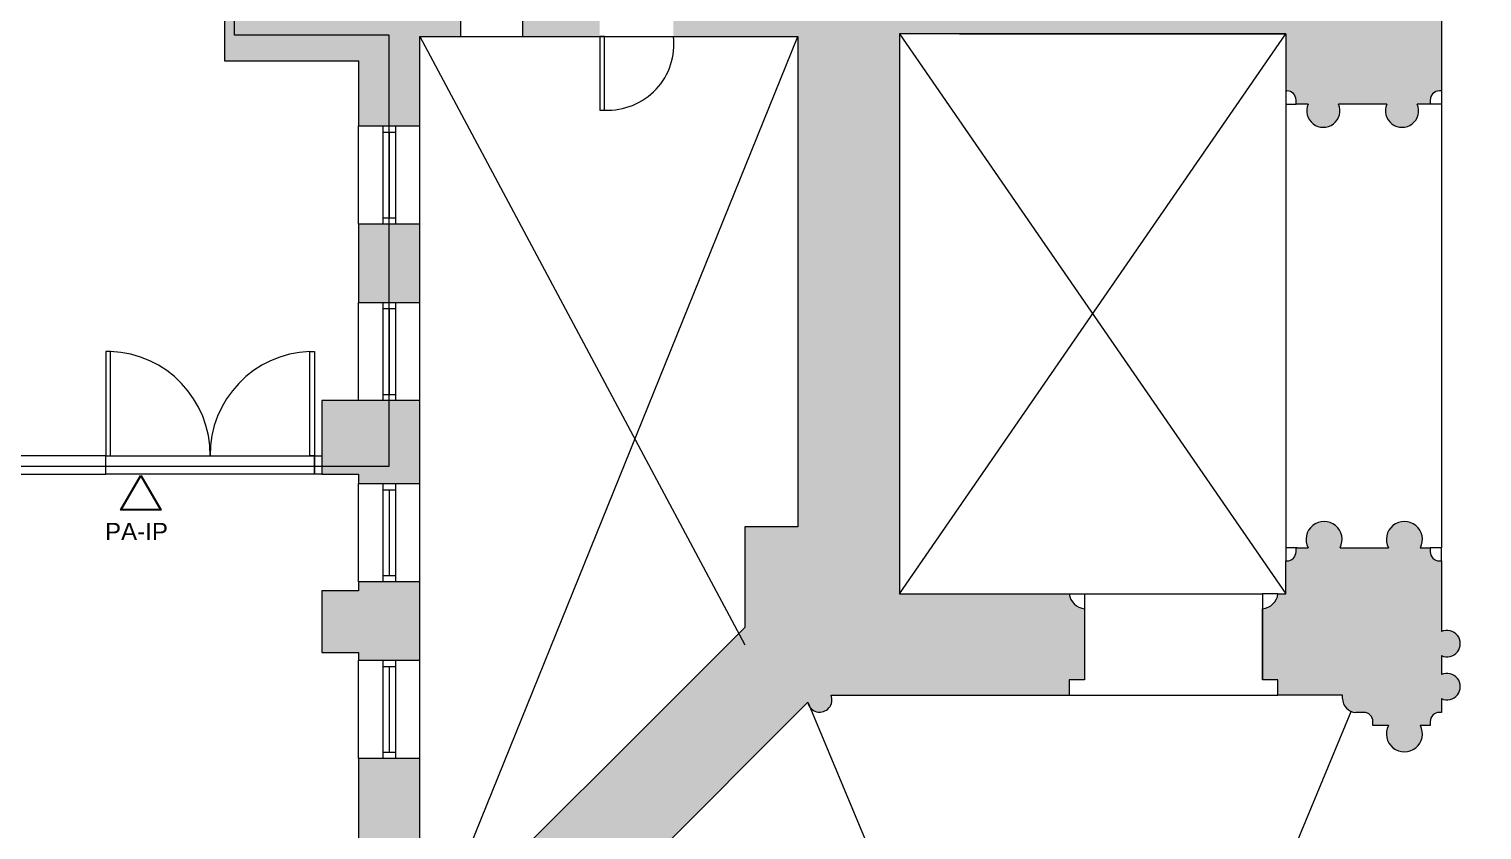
# Model space of a CAD drawing. Header units: inches. Extents: x 891 to 14187, y -1169 to 3232.
# Drawn here: x 8638.4 to 9111.7, y 2232.6 to 2493.5 of the extents above; entities that cross this region are included whole.
import ezdxf

# ---------------------------------------------------------------- set-up
doc = ezdxf.new("R2010")
doc.units = ezdxf.units.IN
doc.header["$MEASUREMENT"] = 0
for name, pattern in [('IMPORT-IMPORT-CENTER2', [1.125, 0.75, -0.125, 0.125, -0.125]), ('IMPORT-IMPORT-HIDDEN2', [0.1875, 0.125, -0.0625]), ('IMPORT-IMPORT-PHANTOM2', [1.25, 0.625, -0.125, 0.125, -0.125, 0.125, -0.125])]:
    doc.linetypes.add(name, pattern=pattern)
for name, color, linetype, lineweight in [('A-DOOR', 7, 'Continuous', 9), ('A-DOOR-EXG', 7, 'Continuous', 9), ('A-DOOR-HEAD', 7, 'IMPORT-IMPORT-HIDDEN2', 9), ('A-Grid', 7, 'IMPORT-IMPORT-CENTER2', 9), ('A-Hatch', 7, 'Continuous', 9), ('DATA', 250, 'Continuous', 30), ('EX-EXT-CORE', 7, 'Continuous', 9), ('EX-Windows', 7, 'Continuous', 9), ('G-ANNO-TEXT', 7, 'Continuous', 9), ('MUC-LOW_WALL', 7, 'Continuous', 9), ('WALL TYPE', 7, 'IMPORT-IMPORT-PHANTOM2', 9)]:
    doc.layers.add(name, color=color, linetype=linetype, lineweight=lineweight)
doc.styles.add('Arial_2', font='arial.ttf', dxfattribs={"height": 4.5})

msp = doc.modelspace()

# ---------------------------------------------------------------- hatches: boundary and pattern name
at = {"layer": 'A-Hatch'}
h = msp.add_hatch(color=9, dxfattribs=at)
h.paths.add_polyline_path([(8891.45, 1806.88), (8899.42, 1828.8), (8962.29, 1828.8), (8962.58, 1830.02), (8963.14, 1831.14), (8963.93, 1832.12), (8964.92, 1832.89), (8966.06, 1833.42), (8967.29, 1833.68), (8967.29, 1856.81), (8962.29, 1856.81), (8962.29, 1861.81), (8899.69, 1861.81), (8899.95, 1862.75), (8899.98, 1863.72), (8899.77, 1864.67), (8899.34, 1865.54), (8898.71, 1866.28), (8897.92, 1866.85), (8897.02, 1867.21), (8896.05, 1867.34), (8895.09, 1867.24), (8894.17, 1866.9), (8893.37, 1866.36), (8892.72, 1865.64), (8892.26, 1864.78), (8776.59, 1980.45), (8777.45, 1980.91), (8778.17, 1981.56), (8778.71, 1982.36), (8779.05, 1983.28), (8779.15, 1984.24), (8779.02, 1985.2), (8778.66, 1986.11), (8778.09, 1986.9), (8777.35, 1987.52), (8776.48, 1987.96), (8775.53, 1988.16), (8774.56, 1988.14), (8773.62, 1987.88), (8773.62, 2151.28), (8774.56, 2151.02), (8775.53, 2150.99), (8776.48, 2151.2), (8777.35, 2151.63), (8778.09, 2152.26), (8778.66, 2153.05), (8779.02, 2153.95), (8779.15, 2154.92), (8779.05, 2155.88), (8778.71, 2156.8), (8778.17, 2157.6), (8777.45, 2158.25), (8776.59, 2158.71), (8892.08, 2274.2), (8892.41, 2273.23), (8892.98, 2272.38), (8893.74, 2271.71), (8894.66, 2271.24), (8895.65, 2271.03), (8896.67, 2271.07), (8897.65, 2271.37), (8898.52, 2271.91), (8899.22, 2272.65), (8899.71, 2273.55), (8899.96, 2274.54), (8899.96, 2275.56), (8899.69, 2276.54), (8977.29, 2276.54), (8977.29, 2281.54), (8982.29, 2281.54), (8982.29, 2304.68), (8981.06, 2304.94), (8979.92, 2305.47), (8978.93, 2306.24), (8978.14, 2307.21), (8977.58, 2308.33), (8977.29, 2309.55), (8921.98, 2309.55), (8921.98, 2491.95), (9047.86, 2491.95), (9047.86, 2473.39), (9048.17, 2473.39), (9048.95, 2473.28), (9049.67, 2472.99), (9050.3, 2472.51), (9050.77, 2471.89), (9051.07, 2471.16), (9051.17, 2470.39), (9051.17, 2469.12), (9055.09, 2469.12), (9054.71, 2467.83), (9054.65, 2466.5), (9054.93, 2465.19), (9055.52, 2463.98), (9056.38, 2462.96), (9057.47, 2462.18), (9058.72, 2461.7), (9060.05, 2461.53), (9061.38, 2461.7), (9062.62, 2462.18), (9063.71, 2462.96), (9064.58, 2463.98), (9065.16, 2465.19), (9065.44, 2466.5), (9065.38, 2467.83), (9065, 2469.12), (9080.75, 2469.12), (9080.37, 2467.83), (9080.31, 2466.5), (9080.59, 2465.19), (9081.18, 2463.98), (9082.04, 2462.96), (9083.13, 2462.18), (9084.38, 2461.7), (9085.71, 2461.53), (9087.03, 2461.7), (9088.28, 2462.18), (9089.37, 2462.96), (9090.24, 2463.98), (9090.82, 2465.19), (9091.1, 2466.5), (9091.04, 2467.83), (9090.66, 2469.12), (9094.9, 2469.12), (9094.9, 2470.39), (9095, 2471.16), (9095.3, 2471.89), (9095.78, 2472.51), (9096.4, 2472.99), (9097.12, 2473.28), (9097.9, 2473.39), (9098.54, 2473.39), (9098.54, 2509.74), (9099.66, 2509.41), (9100.82, 2509.36), (9101.96, 2509.62), (9103, 2510.16), (9103.86, 2510.94), (9104.5, 2511.91), (9104.88, 2513.02), (9104.96, 2514.18), (9104.74, 2515.33), (9104.24, 2516.38), (9103.49, 2517.28), (9102.54, 2517.95), (9111.73, 2527.15), (9108.26, 2530.62), (9111.67, 2534.02), (9095.31, 2550.38), (9094.26, 2549.7), (9093.08, 2549.27), (9091.84, 2549.11), (9090.59, 2549.24), (9089.4, 2549.64), (9088.33, 2550.29), (9081.6, 2543.57), (9039.99, 2543.57), (9039.99, 2648.18), (9090.68, 2648.18), (9090.68, 2652.18), (9094.68, 2652.18), (9094.68, 2663.18), (9090.68, 2663.18), (9090.68, 2667.18), (9039.99, 2667.18), (9039.99, 2679.7), (9020.37, 2679.7), (9020.37, 2526.04), (8923.56, 2526.04), (8923.56, 2544.13), (8860.48, 2544.13), (8860.48, 2507.14), (8848.34, 2507.14), (8848.34, 2491.14), (8888.84, 2491.14), (8888.84, 2331.38), (8871.55, 2331.38), (8871.55, 2298.56), (8765.75, 2192.76), (8765.75, 2255.92), (8745.75, 2255.92), (8745.75, 2218.33), (8715.34, 2218.33), (8715.34, 2193.83), (8740.83, 2193.83), (8740.83, 1937.93), (8716.83, 1937.93), (8716.83, 1894.93), (8740.83, 1894.93), (8740.83, 1892.88), (8756.83, 1892.88), (8756.83, 1955.93), (8868.77, 1843.99), (8859.5, 1818.51)])
h.paths.add_polyline_path([(8824.34, 2491.14), (8824.34, 2507.14), (8799.11, 2507.14), (8799.11, 2491.14)])
for points in [[(8745.75, 2462), (8765.75, 2462), (8765.75, 2491.14), (8779.11, 2491.14), (8779.11, 2507.14), (8702.02, 2507.14), (8702.02, 2483.14), (8745.75, 2483.14)], [(9086.46, 2258.07), (9087.94, 2258.26), (9089.34, 2258.82), (9090.54, 2259.72), (9091.47, 2260.89), (9092.08, 2262.26), (9092.32, 2263.74), (9092.18, 2265.23), (9091.66, 2266.64), (9094.9, 2266.64), (9094.9, 2267.91), (9095, 2268.69), (9095.3, 2269.41), (9095.78, 2270.04), (9096.4, 2270.51), (9097.12, 2270.81), (9097.9, 2270.91), (9098.54, 2270.91), (9098.54, 2275.43), (9099.57, 2275.09), (9100.64, 2275.02), (9101.71, 2275.23), (9102.68, 2275.69), (9103.52, 2276.38), (9104.15, 2277.25), (9104.55, 2278.26), (9104.69, 2279.33), (9104.55, 2280.4), (9104.15, 2281.41), (9103.52, 2282.28), (9102.68, 2282.97), (9101.71, 2283.43), (9100.64, 2283.63), (9099.57, 2283.57), (9098.54, 2283.23), (9098.54, 2289.43), (9099.57, 2289.09), (9100.64, 2289.02), (9101.71, 2289.23), (9102.68, 2289.69), (9103.52, 2290.38), (9104.15, 2291.25), (9104.55, 2292.26), (9104.69, 2293.33), (9104.55, 2294.4), (9104.15, 2295.41), (9103.52, 2296.28), (9102.68, 2296.97), (9101.71, 2297.43), (9100.64, 2297.63), (9099.57, 2297.57), (9098.54, 2297.23), (9098.54, 2320.27), (9097.9, 2320.27), (9097.12, 2320.37), (9096.4, 2320.67), (9095.78, 2321.15), (9095.3, 2321.77), (9095, 2322.5), (9094.9, 2323.27), (9094.9, 2324.54), (9091.66, 2324.54), (9092.18, 2325.95), (9092.32, 2327.45), (9092.08, 2328.93), (9091.47, 2330.3), (9090.54, 2331.47), (9089.34, 2332.37), (9087.94, 2332.93), (9086.46, 2333.12), (9084.97, 2332.93), (9083.58, 2332.37), (9082.38, 2331.47), (9081.44, 2330.3), (9080.83, 2328.93), (9080.59, 2327.45), (9080.73, 2325.95), (9081.25, 2324.54), (9065.5, 2324.54), (9066.02, 2325.95), (9066.16, 2327.45), (9065.92, 2328.93), (9065.31, 2330.3), (9064.38, 2331.47), (9063.18, 2332.37), (9061.78, 2332.93), (9060.3, 2333.12), (9058.81, 2332.93), (9057.42, 2332.37), (9056.22, 2331.47), (9055.28, 2330.3), (9054.67, 2328.93), (9054.43, 2327.45), (9054.57, 2325.95), (9055.09, 2324.54), (9051.17, 2324.54), (9051.17, 2323.27), (9051.07, 2322.5), (9050.77, 2321.77), (9050.3, 2321.15), (9049.67, 2320.67), (9048.95, 2320.37), (9047.86, 2320.27), (9047.86, 2309.55), (9045.29, 2309.55), (9045, 2308.33), (9044.44, 2307.21), (9043.65, 2306.24), (9042.66, 2305.47), (9041.52, 2304.94), (9040.29, 2304.68), (9040.29, 2281.54), (9045.29, 2281.54), (9045.29, 2276.54), (9066.31, 2276.54), (9066.31, 2275.46), (9066.43, 2274.42), (9066.78, 2273.44), (9067.35, 2272.56), (9068.11, 2271.83), (9069.01, 2271.3), (9070.01, 2270.99), (9071.06, 2270.91), (9073.28, 2270.91), (9074.02, 2270.81), (9074.74, 2270.51), (9075.36, 2270.04), (9075.84, 2269.41), (9076.14, 2268.69), (9076.24, 2267.91), (9076.24, 2266.64), (9081.25, 2266.64), (9080.73, 2265.23), (9080.59, 2263.74), (9080.83, 2262.26), (9081.44, 2260.89), (9082.38, 2259.72), (9083.58, 2258.82), (9084.97, 2258.26)]]:
    msp.add_hatch(color=9, dxfattribs=at).paths.add_polyline_path(points)
h = msp.add_hatch(color=9, dxfattribs=at)
h.paths.add_polyline_path([(8765.75, 2287.92), (8765.75, 2313.48), (8745.75, 2313.48), (8745.75, 2310.48), (8733.75, 2310.48), (8733.75, 2290.48), (8745.75, 2290.48), (8745.75, 2287.92)])
h.paths.add_polyline_path([(8745.75, 2345.48), (8765.75, 2345.48), (8765.75, 2372.48), (8733.75, 2372.48), (8733.75, 2348.48), (8745.75, 2348.48)])
h.paths.add_polyline_path([(8765.75, 2404.48), (8765.75, 2430), (8745.75, 2430), (8745.75, 2404.48)])

# ---------------------------------------------------------------- linework, layer by layer
at = {"layer": 'A-DOOR', "color": 8}
for p, q in [((8663.4, 2388.48), (8663.4, 2354.48)), ((8664.88, 2388.48), (8663.4, 2388.48)), ((8664.88, 2354.48), (8664.88, 2388.48)), ((8729.91, 2354.48), (8729.91, 2388.48)), ((8729.91, 2388.48), (8731.4, 2388.48)), ((8731.4, 2388.48), (8731.4, 2354.48)), ((8663.4, 2354.48), (8664.88, 2354.48)), ((8731.4, 2354.48), (8729.91, 2354.48))]:
    msp.add_line(p, q, dxfattribs=at)
for centre, start, end in [((8663.77, 2354.87), 359.3414, 88.1), ((8731.03, 2354.87), 91.9, 180.6586)]:
    msp.add_arc(centre, 33.63, start, end, dxfattribs=at)
at = {"layer": 'A-DOOR-EXG', "color": 8}
for p, q in [((8824.34, 2491.14), (8824.34, 2467.14)), ((8825.91, 2491.14), (8824.34, 2491.14)), ((8825.91, 2467.14), (8825.91, 2491.14)), ((8824.34, 2467.14), (8825.91, 2467.14))]:
    msp.add_line(p, q, dxfattribs=at)
msp.add_arc((8826.93, 2488.67), 21.56, 267.2887, 6.5717, dxfattribs=at)
at = {"layer": 'A-DOOR-HEAD', "color": 8, "linetype": 'Continuous'}
for p, q in [((8663.4, 2354.48), (8731.4, 2354.48)), ((8663.4, 2348.48), (8663.4, 2354.48)), ((8731.4, 2354.48), (8731.4, 2348.48)), ((8731.4, 2348.48), (8663.4, 2348.48))]:
    msp.add_line(p, q, dxfattribs=at)
at = {"layer": 'A-Grid', "color": 8, "linetype": 'Continuous'}
for p, q in [((8765.75, 2187.1), (8888.84, 2491.14)), ((8765.75, 2491.14), (8871.55, 2292.9)), ((8921.98, 2309.55), (9047.86, 2491.95)), ((8921.98, 2491.95), (9047.86, 2309.55)), ((8892.08, 2274.2), (9063.81, 1863.89)), ((8899.69, 1861.81), (9069.12, 2271.26))]:
    msp.add_line(p, q, dxfattribs=at)
at = {"layer": 'DATA', "color": 1}
msp.add_lwpolyline([(8674.83, 2348.15), (8681.34, 2336.88), (8668.32, 2336.88)], close=True, dxfattribs=at)
at = {"layer": 'EX-EXT-CORE', "color": 8}
for p, q in [((9047.86, 2469.12), (9047.86, 2324.54)), ((9080.75, 2469.12), (9065, 2469.12)), ((9098.54, 2469.12), (9098.54, 2324.54)), ((9065.5, 2324.54), (9081.25, 2324.54)), ((8982.29, 2309.55), (9040.29, 2309.55)), ((9098.54, 2289.43), (9098.54, 2283.23)), ((8776.59, 2158.71), (8892.08, 2274.2)), ((9073.24, 2270.91), (9070.67, 2270.91))]:
    msp.add_line(p, q, dxfattribs=at)
at = {"layer": 'EX-EXT-CORE', "color": 8, "flags": 128}
for points in [[(8548.52, 2376.29), (8548.52, 2370.29), (8602.17, 2370.29), (8623.98, 2348.48), (8663.4, 2348.48), (8663.4, 2354.48), (8626.46, 2354.48), (8604.65, 2376.29), (8548.52, 2376.29), (8548.52, 2366.06), (8542.52, 2366.06), (8542.52, 2395.79), (8538.52, 2395.79), (8538.52, 2760.66), (8534.75, 2760.66), (8534.75, 2775.16), (8565.76, 2775.16), (8581.52, 2775.16), (8581.52, 2760.66), (8563.52, 2760.66), (8563.52, 2715.95), (8538.52, 2715.95)], [(9039.99, 2679.7), (9039.99, 2667.18), (9090.68, 2667.18), (9039.99, 2667.18), (9039.99, 2679.7), (9020.37, 2679.7), (9020.37, 2526.04), (8923.56, 2526.04), (8923.56, 2544.13), (8860.48, 2544.13), (8860.48, 2507.14), (8702.02, 2507.14), (8702.02, 2483.14), (8745.75, 2483.14), (8745.75, 2462), (8765.75, 2462), (8765.75, 2491.14), (8779.11, 2491.14), (8779.11, 2507.14), (8752.02, 2507.14)], [(9098.54, 2509.74), (9098.54, 2473.39), (9097.9, 2473.39)], [(8804.69, 2507.14), (8799.11, 2507.14), (8799.11, 2491.14), (8888.84, 2491.14), (8888.84, 2331.38), (8871.55, 2331.38), (8871.55, 2298.56), (8765.75, 2192.76), (8765.75, 2255.92), (8745.75, 2255.92), (8745.75, 2218.33), (8684.18, 2218.33), (8684.18, 2197.29), (8690.18, 2197.29), (8690.18, 2212.33), (8715.34, 2212.33)], [(8941.48, 2491.95), (9047.86, 2491.95), (8921.98, 2491.95), (8921.98, 2309.55), (8977.29, 2309.55)], [(9047.86, 2491.95), (9047.86, 2473.39), (9048.17, 2473.39)], [(9055.09, 2469.12), (9051.17, 2469.12), (9051.17, 2470.39)], [(9094.9, 2470.39), (9094.9, 2469.12), (9090.66, 2469.12)], [(8733.75, 2348.48), (8745.75, 2348.48), (8745.75, 2345.48), (8765.75, 2345.48), (8765.75, 2372.48), (8733.75, 2372.48), (8733.75, 2348.48), (8731.4, 2348.48), (8731.4, 2354.48), (8733.75, 2354.48)], [(9051.17, 2323.27), (9051.17, 2324.54), (9055.09, 2324.54)], [(9091.66, 2324.54), (9094.9, 2324.54), (9094.9, 2323.27)], [(9045.29, 2309.55), (9047.86, 2309.55), (9047.86, 2320.27), (9048.17, 2320.27)], [(9097.9, 2320.27), (9098.54, 2320.27), (9098.54, 2297.23)], [(8982.29, 2304.68), (8982.29, 2281.54), (8977.29, 2281.54), (8977.29, 2276.54)], [(9066.31, 2275.46), (9066.31, 2276.54), (9045.29, 2276.54), (9045.29, 2281.54), (9040.29, 2281.54), (9040.29, 2304.68), (9040.29, 2281.54)], [(8899.69, 2276.54), (8977.29, 2276.54), (9045.29, 2276.54)], [(9098.54, 2275.43), (9098.54, 2270.91), (9097.9, 2270.91)], [(9081.25, 2266.64), (9076.24, 2266.64), (9076.24, 2267.91)], [(9094.9, 2267.91), (9094.9, 2266.64), (9091.66, 2266.64)]]:
    msp.add_lwpolyline(points, dxfattribs=at)
for points in [[(8765.75, 2430), (8745.75, 2430), (8745.75, 2404.48), (8765.75, 2404.48)], [(8745.75, 2310.48), (8733.75, 2310.48), (8733.75, 2290.48), (8745.75, 2290.48), (8745.75, 2287.92), (8765.75, 2287.92), (8765.75, 2313.48), (8745.75, 2313.48)]]:
    msp.add_lwpolyline(points, close=True, dxfattribs=at)
at = {"layer": 'EX-EXT-CORE', "color": 8}
for centre, radius, start, end in [((9048.17, 2470.39), 3, 0, 90), ((9097.9, 2470.39), 3, 90, 180), ((9060.05, 2466.94), 5.41, 156.341, 23.659), ((9085.71, 2466.94), 5.41, 156.341, 23.659), ((9060.3, 2327.25), 5.87, 332.5159, 207.4841), ((9086.46, 2327.25), 5.87, 332.5159, 207.4841), ((9048.17, 2323.27), 3, 270, 0), ((9097.9, 2323.27), 3, 180, 270), ((8982.83, 2310.23), 5.58, 186.9695, 264.4328), ((9039.75, 2310.23), 5.58, 275.5672, 353.0305), ((9100.37, 2293.33), 4.31, 244.8231, 115.1769), ((9100.37, 2279.33), 4.31, 244.8231, 115.1769), ((8895.99, 2275.01), 4, 191.7888, 22.4801), ((9070.86, 2275.46), 4.55, 180, 267.5472), ((9073.24, 2267.91), 3, 0, 90), ((9097.9, 2267.91), 3, 90, 180), ((9086.46, 2263.93), 5.87, 152.5159, 27.4841)]:
    msp.add_arc(centre, radius, start, end, dxfattribs=at)
at = {"layer": 'EX-Windows', "color": 8}
for p, q in [((8779.11, 2491.14), (8799.11, 2491.14)), ((9047.86, 2473.39), (9047.86, 2469.12)), ((9098.54, 2473.39), (9098.54, 2469.12)), ((9047.86, 2469.12), (9051.17, 2469.12)), ((9098.54, 2469.12), (9094.9, 2469.12)), ((8745.75, 2430), (8745.75, 2462)), ((8753.75, 2430), (8753.75, 2462)), ((8753.75, 2462), (8757.75, 2462)), ((8757.75, 2462), (8757.75, 2430)), ((8765.75, 2430), (8765.75, 2462)), ((8753.75, 2460), (8757.75, 2460)), ((8755.75, 2460), (8755.75, 2432)), ((8753.75, 2432), (8757.75, 2432)), ((8757.75, 2430), (8753.75, 2430)), ((8745.75, 2372.48), (8745.75, 2404.48)), ((8753.75, 2372.48), (8753.75, 2404.48)), ((8753.75, 2404.48), (8757.75, 2404.48)), ((8753.75, 2402.48), (8757.75, 2402.48)), ((8755.75, 2402.48), (8755.75, 2374.48)), ((8757.75, 2404.48), (8757.75, 2372.48)), ((8765.75, 2372.48), (8765.75, 2404.48)), ((8753.75, 2374.48), (8757.75, 2374.48)), ((8757.75, 2372.48), (8753.75, 2372.48)), ((8745.75, 2313.48), (8745.75, 2345.48)), ((8753.75, 2313.48), (8753.75, 2345.48)), ((8753.75, 2345.48), (8757.75, 2345.48)), ((8753.75, 2343.48), (8757.75, 2343.48)), ((8755.75, 2343.48), (8755.75, 2315.48)), ((8757.75, 2345.48), (8757.75, 2313.48)), ((8765.75, 2313.48), (8765.75, 2345.48)), ((9051.49, 2324.54), (9047.86, 2324.54)), ((9047.86, 2324.54), (9047.86, 2320.27)), ((9098.54, 2324.54), (9094.9, 2324.54)), ((9098.54, 2320.27), (9098.54, 2324.54)), ((8753.75, 2315.48), (8757.75, 2315.48)), ((8757.75, 2313.48), (8753.75, 2313.48)), ((8977.29, 2309.55), (8982.29, 2309.55)), ((8982.29, 2309.55), (8982.29, 2304.68)), ((9045.29, 2309.55), (9040.29, 2309.55)), ((9040.29, 2309.55), (9040.29, 2304.68)), ((8745.75, 2255.92), (8745.75, 2287.92)), ((8753.75, 2255.92), (8753.75, 2287.92)), ((8753.75, 2287.92), (8757.75, 2287.92)), ((8757.75, 2287.92), (8757.75, 2255.92)), ((8765.75, 2255.92), (8765.75, 2287.92)), ((8753.75, 2285.92), (8757.75, 2285.92)), ((8755.75, 2285.92), (8755.75, 2257.92)), ((8753.75, 2257.92), (8757.75, 2257.92)), ((8757.75, 2255.92), (8753.75, 2255.92))]:
    msp.add_line(p, q, dxfattribs=at)
at = {"layer": 'MUC-LOW_WALL', "color": 8}
for p, q in [((8779.11, 2491.14), (8799.11, 2491.14)), ((9047.86, 2473.39), (9047.86, 2469.12)), ((9098.54, 2473.39), (9098.54, 2469.12)), ((9047.86, 2469.12), (9051.17, 2469.12)), ((9098.54, 2469.12), (9094.9, 2469.12)), ((8745.75, 2430), (8745.75, 2462)), ((8765.75, 2430), (8765.75, 2462)), ((8745.75, 2372.48), (8745.75, 2404.48)), ((8765.75, 2372.48), (8765.75, 2404.48)), ((8745.75, 2313.48), (8745.75, 2345.48)), ((8765.75, 2313.48), (8765.75, 2345.48)), ((9051.49, 2324.54), (9047.86, 2324.54)), ((9047.86, 2324.54), (9047.86, 2320.27)), ((9098.54, 2324.54), (9094.9, 2324.54)), ((9098.54, 2320.27), (9098.54, 2324.54)), ((8977.29, 2309.55), (8982.29, 2309.55)), ((8982.29, 2309.55), (8982.29, 2304.68)), ((9045.29, 2309.55), (9040.29, 2309.55)), ((9040.29, 2309.55), (9040.29, 2304.68)), ((8745.75, 2255.92), (8745.75, 2287.92)), ((8765.75, 2255.92), (8765.75, 2287.92))]:
    msp.add_line(p, q, dxfattribs=at)
at = {"layer": 'WALL TYPE', "color": 8, "linetype": 'Continuous'}
for p, q in [((8705.38, 2491.58), (8705.38, 2655.98)), ((8755.7, 2491.58), (8705.38, 2491.58)), ((8755.7, 2351.17), (8755.7, 2491.58)), ((8625.25, 2351.17), (8755.7, 2351.17))]:
    msp.add_line(p, q, dxfattribs=at)

# ---------------------------------------------------------------- texts
at = {"layer": 'G-ANNO-TEXT', "color": 7, "style": 'Arial_2'}
msp.add_text('PA-IP', height=5.625, dxfattribs=at).set_placement((8663.13, 2327.04))

doc.saveas('drawing.dxf')
